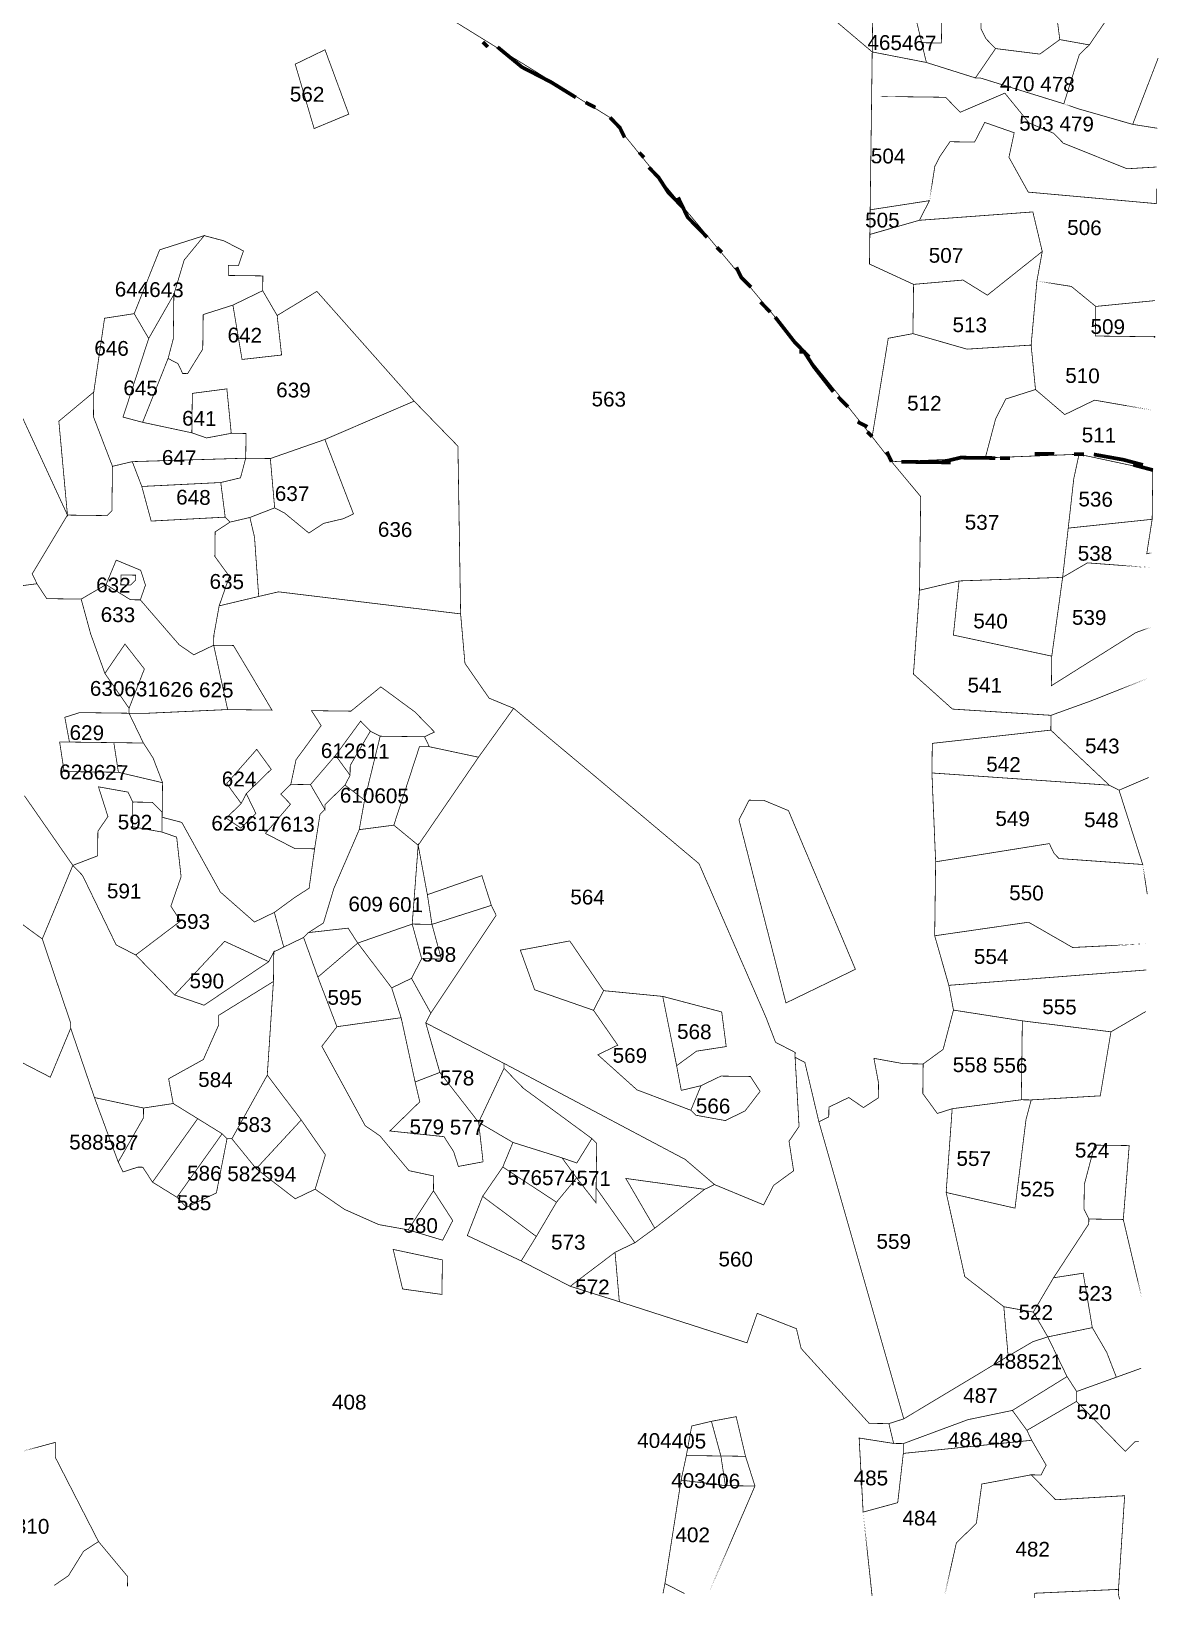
# Model space of a CAD drawing. Header units: metres. Extents: x 259177 to 277314, y 2171367 to 2185445.
# Drawn here: x 276242 to 277150, y 2171369 to 2172629 of the extents above; entities that cross this region are included whole.
import ezdxf

# ---------------------------------------------------------------- set-up
doc = ezdxf.new("R2010")
doc.units = ezdxf.units.M
doc.header["$MEASUREMENT"] = 0
for name, color, linetype in [('SURVEY NO.', 7, 'Continuous'), ('SURVEY PLOT BOUNDARY', 35, 'Continuous'), ('VILLAGE BOUNDARY', 212, 'Continuous')]:
    doc.layers.add(name, color=color, linetype=linetype)
doc.styles.add('PDF Arial', font='arial.ttf')

# ---------------------------------------------------------------- blocks, each defined once
blk = doc.blocks.new('FEWEWFEWQT')
at = {"layer": 'SURVEY PLOT BOUNDARY', "lineweight": 18, "const_width": 0.001}
for points in [[(282152.6559, 2174201.8558), (282152.7025, 2174201.8691), (282152.7025, 2174201.8491), (282152.7625, 2174201.7358), (282152.7425, 2174201.7224), (282152.7225, 2174201.6891), (282152.7035, 2174201.6758), (282152.7225, 2174201.6891), (282152.7425, 2174201.7224), (282152.7625, 2174201.7358), (282152.8025, 2174201.6891), (282152.8025, 2174201.6758), (282152.8025, 2174201.6891), (282152.7625, 2174201.7358), (282152.7025, 2174201.8491), (282152.7025, 2174201.8691), (282152.6559, 2174201.8558)], [(282152.6225, 2174202.3958), (282152.6892, 2174202.3625), (282152.7159, 2174202.4291), (282152.7492, 2174202.3358), (282152.7825, 2174202.2491), (282152.7892, 2174202.2358), (282152.8092, 2174202.2425), (282152.8158, 2174202.2425), (282152.8292, 2174202.2225), (282152.8625, 2174202.2025), (282152.8758, 2174202.1891), (282152.9158, 2174202.2091), (282152.9292, 2174202.2825), (282152.9358, 2174202.2825), (282152.9692, 2174202.2425), (282153.0225, 2174202.2025), (282153.0492, 2174202.2158), (282153.0692, 2174202.2025), (282153.0892, 2174202.1891), (282153.1358, 2174202.1691), (282153.1758, 2174202.1625), (282153.2225, 2174202.1491), (282153.2358, 2174202.1758), (282153.2092, 2174202.2158), (282153.2092, 2174202.2358), (282153.1758, 2174202.2425), (282153.1358, 2174202.2891), (282153.1158, 2174202.3025), (282153.0558, 2174202.4091), (282153.0758, 2174202.4358), (282153.1625, 2174202.4491), (282153.1825, 2174202.3625), (282153.1892, 2174202.3358), (282153.1492, 2174202.2958), (282153.2225, 2174202.2891), (282153.2358, 2174202.2691), (282153.2425, 2174202.2491), (282153.2758, 2174202.2558), (282153.2691, 2174202.3091), (282153.3158, 2174202.2825), (282153.3025, 2174202.2491), (282153.2758, 2174202.2091), (282153.2558, 2174202.1558), (282153.3291, 2174202.1225), (282153.3958, 2174202.0891), (282153.4625, 2174202.0691), (282153.6358, 2174202.0158), (282153.6491, 2174202.0558), (282153.7024, 2174202.0358), (282153.7091, 2174202.0091), (282153.8024, 2174201.9091), (282153.8291, 2174201.9091), (282153.8358, 2174201.8824), (282153.7891, 2174201.8891), (282153.7958, 2174201.7891), (282153.8424, 2174201.8024), (282153.8491, 2174201.8691), (282154.0224, 2174201.8891), (282154.0424, 2174201.8558), (282154.0358, 2174201.8424), (282154.0224, 2174201.8424), (282154.0558, 2174201.8091), (282154.1491, 2174201.8158), (282154.1424, 2174201.6891), (282154.0291, 2174201.6824), (282154.0294, 2174201.6758), (282154.0291, 2174201.6824), (282154.1424, 2174201.6891), (282154.1424, 2174201.6824), (282154.1441, 2174201.6758), (282154.1424, 2174201.6824), (282154.1424, 2174201.6891), (282154.1491, 2174201.8158), (282154.0558, 2174201.8091), (282154.0224, 2174201.8424), (282154.0358, 2174201.8424), (282154.0424, 2174201.8558), (282154.0224, 2174201.8891), (282154.0158, 2174201.9024), (282154.0824, 2174201.9424), (282154.0824, 2174201.9558), (282154.1691, 2174201.9883), (282154.1358, 2174201.9758), (282154.1224, 2174202.0091), (282154.1024, 2174202.0424), (282154.0891, 2174202.1158), (282154.0491, 2174202.1091), (282154.0224, 2174202.0624), (282153.9824, 2174202.0691), (282153.9291, 2174202.1091), (282153.9024, 2174202.2225), (282153.9958, 2174202.2025), (282154.0091, 2174202.3225), (282154.0158, 2174202.3491), (282154.1091, 2174202.3558), (282154.1224, 2174202.4425), (282154.1691, 2174202.4705), (282154.1224, 2174202.4425), (282154.0024, 2174202.4558), (282153.9091, 2174202.4691), (282153.9024, 2174202.5025), (282154.1691, 2174202.5267), (282153.9024, 2174202.5025), (282153.8824, 2174202.5692), (282153.8824, 2174202.6692), (282154.0358, 2174202.6958), (282154.0424, 2174202.6825), (282154.0491, 2174202.6758), (282154.1624, 2174202.6692), (282154.1291, 2174202.7692), (282154.1691, 2174202.787), (282154.1291, 2174202.7692), (282154.1158, 2174202.7758), (282154.0358, 2174202.8492), (282154.0358, 2174202.8692), (282153.9024, 2174202.8759), (282153.8491, 2174202.9225), (282153.8558, 2174203.0359), (282153.9091, 2174203.0492), (282153.9024, 2174202.9759), (282154.0358, 2174202.9492), (282154.0491, 2174203.0559), (282154.0558, 2174203.1225), (282154.1691, 2174203.1359), (282154.1691, 2174203.2025), (282154.0691, 2174203.2225), (282153.9424, 2174203.2159), (282153.9558, 2174203.2692), (282153.9691, 2174203.2959), (282154.0091, 2174203.3092), (282154.0024, 2174203.3692), (282154.0091, 2174203.4559), (282154.0158, 2174203.4959), (282154.0024, 2174203.5492), (282153.8491, 2174203.5359), (282153.8624, 2174203.5626), (282153.7824, 2174203.5492), (282153.7824, 2174203.7026), (282153.7824, 2174203.7626), (282153.8558, 2174203.7493), (282153.9224, 2174203.7293), (282153.9291, 2174203.7293), (282154.0424, 2174203.6959), (282154.0624, 2174203.7626), (282154.0758, 2174203.7759), (282154.1024, 2174203.8159)], [(282153.6691, 2174203.8559), (282153.7824, 2174203.7626), (282153.7824, 2174203.7493), (282153.7824, 2174203.7026), (282153.7824, 2174203.5826), (282153.7824, 2174203.5492), (282153.7824, 2174203.5159), (282153.7824, 2174203.4759), (282153.8424, 2174203.4492), (282153.8424, 2174203.3826), (282153.8091, 2174203.3759), (282153.7891, 2174203.2425), (282153.6958, 2174203.3559), (282153.4958, 2174203.5892), (282153.4291, 2174203.6693), (282153.1292, 2174203.8493)], [(282153.1292, 2174203.8493), (282153.4291, 2174203.6693), (282153.4958, 2174203.5892), (282153.6958, 2174203.3559), (282153.7891, 2174203.2425), (282153.8158, 2174203.2092), (282153.8558, 2174203.1625), (282153.8558, 2174203.0359), (282153.8491, 2174202.9225), (282153.9024, 2174202.8759), (282154.0358, 2174202.8692), (282154.0358, 2174202.8492), (282153.8758, 2174202.8292), (282153.8758, 2174202.7892), (282153.8824, 2174202.6692), (282153.8824, 2174202.5692), (282153.9024, 2174202.5025), (282153.9091, 2174202.4691), (282153.8958, 2174202.4158), (282153.8691, 2174202.3958), (282153.8424, 2174202.3958), (282153.8024, 2174202.4025), (282153.8091, 2174202.3691), (282153.8091, 2174202.3491), (282153.7891, 2174202.3358), (282153.7691, 2174202.3491), (282153.7424, 2174202.3358), (282153.7424, 2174202.3225), (282153.7291, 2174202.3158), (282153.7091, 2174202.3958), (282153.6958, 2174202.4025), (282153.6958, 2174202.4091), (282153.6691, 2174202.4225), (282153.6558, 2174202.4558), (282153.5625, 2174202.6625), (282153.4158, 2174202.7825), (282153.3091, 2174202.8692), (282153.2758, 2174202.8825), (282153.2425, 2174202.9292), (282153.2358, 2174202.9959), (282153.2292, 2174203.2225), (282153.1692, 2174203.2826), (282153.0358, 2174203.4292), (282152.9825, 2174203.3959), (282152.9625, 2174203.4292), (282152.9625, 2174203.4492), (282152.9158, 2174203.4492), (282152.9158, 2174203.4626), (282152.9292, 2174203.4626), (282152.9358, 2174203.4826), (282152.9092, 2174203.4959), (282152.8825, 2174203.5026), (282152.8225, 2174203.4826), (282152.7892, 2174203.3959), (282152.7492, 2174203.3892), (282152.7359, 2174203.2892), (282152.6892, 2174203.2492), (282152.7025, 2174203.1225), (282152.6292, 2174203.2759)], [(282152.6292, 2174203.2759), (282152.7025, 2174203.1225), (282152.6559, 2174203.0425), (282152.6625, 2174203.0292), (282152.6159, 2174203.0225)], [(282152.6492, 2174202.7425), (282152.7159, 2174202.6492), (282152.6759, 2174202.5492), (282152.5825, 2174202.6158)], [(282152.6159, 2174203.0225), (282152.6625, 2174203.0292), (282152.6759, 2174203.0092), (282152.7225, 2174203.0092), (282152.7359, 2174202.9625), (282152.7559, 2174202.9092), (282152.7892, 2174202.8625), (282152.7892, 2174202.8558), (282152.7225, 2174202.8558), (282152.7025, 2174202.8492), (282152.7092, 2174202.8158), (282152.6959, 2174202.8158), (282152.7025, 2174202.7758), (282152.7759, 2174202.7758), (282152.8358, 2174202.7625), (282152.8358, 2174202.7225), (282152.8225, 2174202.7358), (282152.7959, 2174202.7358), (282152.7892, 2174202.7492), (282152.7492, 2174202.7558), (282152.7625, 2174202.7158), (282152.7492, 2174202.6958), (282152.7492, 2174202.6625), (282152.7159, 2174202.6492), (282152.6492, 2174202.7425)]]:
    blk.add_lwpolyline(points, dxfattribs=at)
for points in [[(282153.8691, 2174203.8959), (282153.8291, 2174203.8893), (282153.8291, 2174203.8693), (282153.8358, 2174203.8426), (282153.8358, 2174203.8226), (282153.8158, 2174203.8159), (282153.7824, 2174203.8093), (282153.7824, 2174203.7759), (282153.7824, 2174203.7626), (282153.6691, 2174203.8559), (282153.7091, 2174203.9026), (282153.7491, 2174203.9293), (282153.7824, 2174203.9493), (282153.8091, 2174203.9693), (282153.8424, 2174203.9693)], [(282153.8491, 2174203.7759), (282153.8424, 2174203.8026), (282153.8358, 2174203.8226), (282153.8358, 2174203.8426), (282153.8291, 2174203.8693), (282153.8291, 2174203.8893), (282153.8691, 2174203.8959), (282153.8691, 2174203.8893), (282153.9024, 2174203.9093), (282153.9091, 2174203.9159), (282153.9091, 2174203.8893), (282153.8958, 2174203.8559), (282153.9024, 2174203.8426), (282153.9024, 2174203.8226), (282153.8758, 2174203.8159), (282153.8758, 2174203.7759)], [(282153.9224, 2174203.9159), (282153.9224, 2174203.9093), (282153.9291, 2174203.8693), (282153.9291, 2174203.8359), (282153.9291, 2174203.8093), (282153.9291, 2174203.8026), (282153.9291, 2174203.7959), (282153.9358, 2174203.7826), (282153.9491, 2174203.7693), (282153.9224, 2174203.7293), (282153.8558, 2174203.7493), (282153.8491, 2174203.7759), (282153.8758, 2174203.7759), (282153.8758, 2174203.8159), (282153.9024, 2174203.8226), (282153.9024, 2174203.8426), (282153.8958, 2174203.8559), (282153.9091, 2174203.8893), (282153.9091, 2174203.9159), (282153.9224, 2174203.9226)], [(282154.1624, 2174203.8426), (282154.1024, 2174203.8159), (282154.0758, 2174203.7759), (282154.0358, 2174203.7826), (282154.0291, 2174203.8293), (282154.0024, 2174203.8293), (282153.9891, 2174203.8559), (282153.9624, 2174203.8559), (282153.9558, 2174203.8693), (282153.9758, 2174203.8826), (282154.0091, 2174203.8826), (282154.1691, 2174203.8626)], [(282154.0024, 2174203.8293), (282154.0291, 2174203.8293), (282154.0358, 2174203.7826), (282154.0091, 2174203.7626), (282153.9491, 2174203.7693), (282153.9358, 2174203.7826), (282153.9291, 2174203.7959), (282153.9291, 2174203.8026), (282153.9291, 2174203.8093), (282153.9624, 2174203.8426), (282153.9758, 2174203.8226)], [(282153.7824, 2174203.7626), (282153.7824, 2174203.7759), (282153.7824, 2174203.8093), (282153.8158, 2174203.8159), (282153.8358, 2174203.8226), (282153.8424, 2174203.8026), (282153.8491, 2174203.7759), (282153.8558, 2174203.7493)], [(282154.0758, 2174203.7759), (282154.0624, 2174203.7626), (282154.0424, 2174203.6959), (282153.9291, 2174203.7293), (282153.9224, 2174203.7293), (282153.9491, 2174203.7693), (282154.0091, 2174203.7626), (282154.0358, 2174203.7826)], [(282153.0758, 2174203.6693), (282153.0425, 2174203.7559), (282153.0025, 2174203.7359), (282153.0292, 2174203.6492)], [(282153.0758, 2174203.6693), (282153.0292, 2174203.6492), (282153.0025, 2174203.7359), (282153.0425, 2174203.7559)], [(282154.0424, 2174203.6959), (282154.0624, 2174203.6893), (282154.1358, 2174203.6693), (282154.1691, 2174203.6645), (282154.1358, 2174203.6693), (282154.1691, 2174203.7593), (282154.1358, 2174203.6693), (282154.0624, 2174203.6893)], [(282153.7824, 2174203.7026), (282153.8824, 2174203.7026), (282153.9024, 2174203.6826), (282153.9624, 2174203.7093), (282153.9958, 2174203.6693), (282154.0291, 2174203.6559), (282154.0424, 2174203.6426), (282154.1291, 2174203.6092), (282154.1691, 2174203.6121), (282154.1291, 2174203.6092), (282154.0424, 2174203.6426), (282154.0291, 2174203.6559), (282153.9958, 2174203.6693), (282153.9624, 2174203.7093), (282153.9024, 2174203.6826), (282153.8824, 2174203.7026)], [(282153.8624, 2174203.5626), (282153.8691, 2174203.6092), (282153.8758, 2174203.6226), (282153.8891, 2174203.6426), (282153.9224, 2174203.6426), (282153.9358, 2174203.6693), (282153.9758, 2174203.6559), (282153.9691, 2174203.6226), (282153.9958, 2174203.5759), (282154.1691, 2174203.5626), (282154.1691, 2174203.5826), (282154.1691, 2174203.5626), (282153.9958, 2174203.5759), (282153.9691, 2174203.6226), (282153.9758, 2174203.6559), (282153.9358, 2174203.6693), (282153.9224, 2174203.6426), (282153.8891, 2174203.6426), (282153.8758, 2174203.6226), (282153.8691, 2174203.6092)], [(282153.8491, 2174203.5359), (282153.7824, 2174203.5159), (282153.7824, 2174203.5492), (282153.8624, 2174203.5626)], [(282154.0158, 2174203.4959), (282153.9424, 2174203.4359), (282153.9091, 2174203.4559), (282153.8424, 2174203.4492), (282153.7824, 2174203.4759), (282153.7824, 2174203.5159), (282153.8491, 2174203.5359), (282154.0024, 2174203.5492)], [(282152.7892, 2174203.3959), (282152.8225, 2174203.4826), (282152.8825, 2174203.5026), (282152.8558, 2174203.4692), (282152.8425, 2174203.4226), (282152.8092, 2174203.3626)], [(282152.9625, 2174203.4292), (282152.9225, 2174203.4092), (282152.8825, 2174203.3959), (282152.8825, 2174203.3492), (282152.8625, 2174203.3159), (282152.8558, 2174203.3159), (282152.8492, 2174203.3292), (282152.8358, 2174203.3359), (282152.8425, 2174203.3626), (282152.8425, 2174203.4226), (282152.8558, 2174203.4692), (282152.8825, 2174203.5026), (282152.9092, 2174203.4959), (282152.9358, 2174203.4826), (282152.9292, 2174203.4626), (282152.9158, 2174203.4626), (282152.9158, 2174203.4492), (282152.9625, 2174203.4492)], [(282154.0091, 2174203.4559), (282154.0024, 2174203.3692), (282153.9158, 2174203.3626), (282153.8424, 2174203.3826), (282153.8424, 2174203.4492), (282153.9091, 2174203.4559), (282153.9424, 2174203.4359), (282154.0158, 2174203.4959)], [(282154.0091, 2174203.4559), (282154.0558, 2174203.4492), (282154.0891, 2174203.4226), (282154.0891, 2174203.3826), (282154.1691, 2174203.3826), (282154.0891, 2174203.3826), (282154.0891, 2174203.4226), (282154.1691, 2174203.4315), (282154.0891, 2174203.4226), (282154.0558, 2174203.4492)], [(282153.1692, 2174203.2826), (282153.0492, 2174203.2292), (282152.9758, 2174203.2025), (282152.9425, 2174203.2025), (282152.9425, 2174203.2359), (282152.9225, 2174203.2359), (282152.9158, 2174203.2959), (282152.8692, 2174203.2892), (282152.8692, 2174203.2359), (282152.8025, 2174203.2492), (282152.8358, 2174203.3359), (282152.8492, 2174203.3292), (282152.8558, 2174203.3159), (282152.8625, 2174203.3159), (282152.8825, 2174203.3492), (282152.8825, 2174203.3959), (282152.9225, 2174203.4092), (282152.9358, 2174203.3359), (282152.9892, 2174203.3426), (282152.9825, 2174203.3959), (282153.0358, 2174203.4292)], [(282152.9825, 2174203.3959), (282152.9892, 2174203.3426), (282152.9358, 2174203.3359), (282152.9225, 2174203.4092), (282152.9625, 2174203.4292)], [(282152.8358, 2174203.3359), (282152.8025, 2174203.2492), (282152.7759, 2174203.2559), (282152.8092, 2174203.3626), (282152.8425, 2174203.4226), (282152.8425, 2174203.3626)], [(282152.7892, 2174203.1959), (282152.7625, 2174203.1892), (282152.7359, 2174203.2559), (282152.7359, 2174203.2892), (282152.7492, 2174203.3892), (282152.7892, 2174203.3959), (282152.8092, 2174203.3626), (282152.7759, 2174203.2559), (282152.8025, 2174203.2492), (282152.8692, 2174203.2359), (282152.8892, 2174203.2292), (282152.9225, 2174203.2359), (282152.9425, 2174203.2359), (282152.9425, 2174203.2025)], [(282153.9424, 2174203.2159), (282153.8158, 2174203.2092), (282153.7891, 2174203.2425), (282153.8091, 2174203.3759), (282153.8424, 2174203.3826), (282153.9158, 2174203.3626), (282154.0024, 2174203.3692), (282154.0091, 2174203.3092), (282153.9691, 2174203.2959), (282153.9558, 2174203.2692)], [(282154.1691, 2174203.2831), (282154.0891, 2174203.2959), (282154.0491, 2174203.2759), (282154.0091, 2174203.3092), (282154.0491, 2174203.2759), (282154.0891, 2174203.2959)], [(282152.7625, 2174203.1892), (282152.7625, 2174203.1292), (282152.7559, 2174203.1225), (282152.7159, 2174203.1225), (282152.7025, 2174203.1225), (282152.6892, 2174203.2492), (282152.7359, 2174203.2892), (282152.7359, 2174203.2559)], [(282152.9225, 2174203.2359), (282152.8892, 2174203.2292), (282152.8692, 2174203.2359), (282152.8692, 2174203.2892), (282152.9158, 2174203.2959)], [(282153.2358, 2174202.9959), (282152.9892, 2174203.0225), (282152.9625, 2174203.0159), (282152.9558, 2174203.0959), (282152.9492, 2174203.1225), (282152.9825, 2174203.1359), (282152.9958, 2174203.1292), (282153.0292, 2174203.1025), (282153.0492, 2174203.1159), (282153.0758, 2174203.1225), (282153.0892, 2174203.1292), (282153.0492, 2174203.2292), (282153.1692, 2174203.2826), (282153.2292, 2174203.2225)], [(282152.9758, 2174203.2025), (282153.0492, 2174203.2292), (282153.0892, 2174203.1292), (282153.0758, 2174203.1225), (282153.0492, 2174203.1159), (282153.0292, 2174203.1025), (282152.9958, 2174203.1292), (282152.9825, 2174203.1359)], [(282154.0558, 2174203.1225), (282154.0491, 2174203.0559), (282153.9091, 2174203.0492), (282153.8558, 2174203.0359), (282153.8558, 2174203.1625), (282153.8158, 2174203.2092), (282153.9424, 2174203.2159), (282154.0691, 2174203.2225), (282154.0624, 2174203.1892)], [(282154.1691, 2174203.1359), (282154.0558, 2174203.1225), (282154.0624, 2174203.1892), (282154.0691, 2174203.2225), (282154.1691, 2174203.2025), (282154.1691, 2174203.1892)], [(282152.9225, 2174203.1159), (282152.9025, 2174203.1025), (282152.9025, 2174203.0692), (282152.9225, 2174203.0425), (282152.9092, 2174203.0025), (282152.9025, 2174202.9625), (282152.9025, 2174202.9492), (282152.8758, 2174202.9359), (282152.8558, 2174202.9492), (282152.8025, 2174203.0092), (282152.8092, 2174203.0292), (282152.8025, 2174203.0492), (282152.7692, 2174203.0625), (282152.7559, 2174203.0292), (282152.7225, 2174203.0092), (282152.6759, 2174203.0092), (282152.6625, 2174203.0292), (282152.6559, 2174203.0425), (282152.7025, 2174203.1225), (282152.7159, 2174203.1225), (282152.7559, 2174203.1225), (282152.7625, 2174203.1292), (282152.7625, 2174203.1892), (282152.7892, 2174203.1959), (282152.8025, 2174203.1625), (282152.8158, 2174203.1159), (282152.9158, 2174203.1225)], [(282152.9092, 2174203.1692), (282152.8025, 2174203.1625), (282152.7892, 2174203.1959), (282152.9425, 2174203.2025), (282152.9358, 2174203.1759)], [(282152.9758, 2174203.2025), (282152.9825, 2174203.1359), (282152.9492, 2174203.1225), (282152.9225, 2174203.1159), (282152.9158, 2174203.1225), (282152.9092, 2174203.1692), (282152.9358, 2174203.1759), (282152.9425, 2174203.2025)], [(282152.9158, 2174203.1225), (282152.8158, 2174203.1159), (282152.8025, 2174203.1625), (282152.9092, 2174203.1692)], [(282154.1691, 2174203.0907), (282154.1624, 2174203.0892), (282154.1691, 2174203.1359), (282154.1624, 2174203.0892)], [(282152.9092, 2174203.0025), (282152.9225, 2174203.0425), (282152.9025, 2174203.0692), (282152.9025, 2174203.1025), (282152.9225, 2174203.1159), (282152.9492, 2174203.1225), (282152.9558, 2174203.0959), (282152.9625, 2174203.0159)], [(282154.1691, 2174203.0705), (282154.0824, 2174203.0759), (282154.0491, 2174203.0559), (282154.0824, 2174203.0759)], [(282152.8025, 2174203.0492), (282152.8092, 2174203.0292), (282152.8025, 2174203.0092), (282152.7892, 2174203.0092), (282152.7559, 2174203.0292), (282152.7692, 2174203.0625)], [(282154.0358, 2174202.9492), (282153.9024, 2174202.9759), (282153.9091, 2174203.0492), (282154.0491, 2174203.0559)], [(282152.9025, 2174202.9492), (282152.9225, 2174202.8625), (282152.8092, 2174202.8558), (282152.7892, 2174202.8558), (282152.7892, 2174202.8625), (282152.8092, 2174202.9159), (282152.7825, 2174202.9492), (282152.7559, 2174202.9092), (282152.7359, 2174202.9625), (282152.7225, 2174203.0092), (282152.7559, 2174203.0292), (282152.7892, 2174203.0092), (282152.8025, 2174203.0092), (282152.8558, 2174202.9492), (282152.8758, 2174202.9359)], [(282152.7959, 2174203.0359), (282152.7959, 2174203.0425), (282152.7759, 2174203.0425), (282152.7759, 2174203.0292), (282152.7892, 2174203.0292)], [(282152.7959, 2174203.0359), (282152.7892, 2174203.0292), (282152.7759, 2174203.0292), (282152.7759, 2174203.0425), (282152.7959, 2174203.0425)], [(282153.2358, 2174202.9959), (282153.2425, 2174202.9292), (282153.2758, 2174202.8825), (282153.3091, 2174202.8692), (282153.2625, 2174202.8025), (282153.1958, 2174202.8158), (282153.1892, 2174202.8292), (282153.2025, 2174202.8358), (282153.1758, 2174202.8625), (282153.1292, 2174202.8959), (282153.0892, 2174202.8625), (282153.0358, 2174202.8625), (282153.0492, 2174202.8425), (282153.0158, 2174202.7958), (282153.0092, 2174202.7625), (282152.9958, 2174202.7492), (282153.0092, 2174202.7358), (282152.9758, 2174202.6958), (282153.0158, 2174202.6758), (282153.0425, 2174202.6758), (282153.0358, 2174202.6225), (282153.0158, 2174202.6092), (282152.9892, 2174202.5892), (282152.9625, 2174202.5758), (282152.9158, 2174202.6158), (282152.8625, 2174202.7092), (282152.8358, 2174202.7158), (282152.8358, 2174202.7225), (282152.8358, 2174202.7625), (282152.8225, 2174202.7958), (282152.8092, 2174202.8158), (282152.7892, 2174202.8558), (282152.8092, 2174202.8558), (282152.9225, 2174202.8625), (282152.9825, 2174202.8625), (282152.9292, 2174202.9492), (282152.9025, 2174202.9492), (282152.9025, 2174202.9625), (282152.9092, 2174203.0025), (282152.9625, 2174203.0159), (282152.9892, 2174203.0225)], [(282154.1691, 2174202.99), (282154.1491, 2174202.9825), (282154.0358, 2174202.9092), (282154.0358, 2174202.9492), (282154.0358, 2174202.9092), (282154.1491, 2174202.9825)], [(282152.7892, 2174202.8625), (282152.7559, 2174202.9092), (282152.7825, 2174202.9492), (282152.8092, 2174202.9159)], [(282152.9225, 2174202.8625), (282152.9025, 2174202.9492), (282152.9292, 2174202.9492), (282152.9825, 2174202.8625)], [(282154.1691, 2174202.9221), (282154.0891, 2174202.8892), (282154.0358, 2174202.8692), (282154.0891, 2174202.8892)], [(282153.1892, 2174202.8292), (282153.1292, 2174202.8292), (282153.1158, 2174202.8358), (282153.1025, 2174202.8492), (282153.0692, 2174202.8025), (282153.0358, 2174202.7625), (282153.0092, 2174202.7625), (282153.0158, 2174202.7958), (282153.0492, 2174202.8425), (282153.0358, 2174202.8625), (282153.0892, 2174202.8625), (282153.1292, 2174202.8959), (282153.1758, 2174202.8625), (282153.2025, 2174202.8358)], [(282152.7892, 2174202.8558), (282152.8092, 2174202.8158), (282152.7692, 2174202.8158), (282152.7092, 2174202.8158), (282152.7025, 2174202.8492), (282152.7225, 2174202.8558)], [(282153.6958, 2174202.4025), (282153.7024, 2174202.3091), (282153.6891, 2174202.2891), (282153.6958, 2174202.2491), (282153.6691, 2174202.2291), (282153.6558, 2174202.2025), (282153.5891, 2174202.2291), (282153.5491, 2174202.2625), (282153.3025, 2174202.3891), (282153.1958, 2174202.4425), (282153.2025, 2174202.4558), (282153.2891, 2174202.5892), (282153.2825, 2174202.6025), (282153.2691, 2174202.6425), (282153.1958, 2174202.6158), (282153.1825, 2174202.6825), (282153.2625, 2174202.8025), (282153.3091, 2174202.8692), (282153.4158, 2174202.7825), (282153.5625, 2174202.6625), (282153.6558, 2174202.4558), (282153.6691, 2174202.4225), (282153.6958, 2174202.4091)], [(282153.1158, 2174202.8358), (282153.0892, 2174202.7892), (282153.0892, 2174202.7758), (282153.0692, 2174202.8025), (282153.1025, 2174202.8492)], [(282153.1292, 2174202.8292), (282153.1092, 2174202.7425), (282153.0825, 2174202.7625), (282153.0892, 2174202.7758), (282153.0892, 2174202.7892), (282153.1158, 2174202.8358)], [(282154.1158, 2174202.7758), (282153.8758, 2174202.7892), (282153.8758, 2174202.8292), (282154.0358, 2174202.8492)], [(282152.7692, 2174202.8158), (282152.7759, 2174202.7758), (282152.7025, 2174202.7758), (282152.6959, 2174202.8158), (282152.7092, 2174202.8158)], [(282152.8092, 2174202.8158), (282152.8225, 2174202.7958), (282152.8358, 2174202.7625), (282152.7759, 2174202.7758), (282152.7692, 2174202.8158)], [(282153.1958, 2174202.8158), (282153.1825, 2174202.8158), (282153.1492, 2174202.7092), (282153.1025, 2174202.7025), (282153.1092, 2174202.7425), (282153.1292, 2174202.8292), (282153.1892, 2174202.8292)], [(282153.2625, 2174202.8025), (282153.1825, 2174202.6825), (282153.1492, 2174202.7092), (282153.1825, 2174202.8158), (282153.1958, 2174202.8158)], [(282152.9425, 2174202.7358), (282152.9225, 2174202.7158), (282152.9425, 2174202.7025), (282152.9492, 2174202.7092), (282152.9625, 2174202.7225), (282152.9558, 2174202.7358), (282152.9492, 2174202.7492), (282152.9825, 2174202.7825), (282152.9625, 2174202.8092), (282152.9225, 2174202.7625)], [(282152.9492, 2174202.7492), (282152.9425, 2174202.7358), (282152.9225, 2174202.7625), (282152.9625, 2174202.8092), (282152.9825, 2174202.7825)], [(282153.0892, 2174202.7758), (282153.0825, 2174202.7625), (282153.0692, 2174202.7492), (282153.0558, 2174202.7358), (282153.0558, 2174202.7292), (282153.0358, 2174202.7625), (282153.0692, 2174202.8025)], [(282154.1291, 2174202.7692), (282154.1624, 2174202.6692), (282154.0491, 2174202.6758), (282154.0424, 2174202.6825), (282154.0358, 2174202.6958), (282153.8824, 2174202.6692), (282153.8758, 2174202.7892), (282154.1158, 2174202.7758)], [(282152.8358, 2174202.6958), (282152.8558, 2174202.6892), (282152.8625, 2174202.6358), (282152.8492, 2174202.5958), (282152.8625, 2174202.5758), (282152.8025, 2174202.5292), (282152.7759, 2174202.5425), (282152.7292, 2174202.6358), (282152.7159, 2174202.6492), (282152.7492, 2174202.6625), (282152.7492, 2174202.6958), (282152.7625, 2174202.7158), (282152.7492, 2174202.7558), (282152.7892, 2174202.7492), (282152.7959, 2174202.7358), (282152.7959, 2174202.7025)], [(282152.9425, 2174202.7358), (282152.9492, 2174202.7492), (282152.9558, 2174202.7358), (282152.9625, 2174202.7225), (282152.9492, 2174202.7092), (282152.9425, 2174202.7025), (282152.9225, 2174202.7158)], [(282153.0358, 2174202.7625), (282153.0558, 2174202.7292), (282153.0492, 2174202.7225), (282153.0425, 2174202.6758), (282153.0158, 2174202.6758), (282152.9758, 2174202.6958), (282153.0092, 2174202.7358), (282152.9958, 2174202.7492), (282153.0092, 2174202.7625)], [(282153.1092, 2174202.7425), (282153.1025, 2174202.7025), (282153.0692, 2174202.6225), (282153.0558, 2174202.5758), (282153.0358, 2174202.5625), (282153.0292, 2174202.5558), (282153.0025, 2174202.5425), (282152.9892, 2174202.5892), (282153.0158, 2174202.6092), (282153.0358, 2174202.6225), (282153.0425, 2174202.6758), (282153.0492, 2174202.7225), (282153.0558, 2174202.7292), (282153.0558, 2174202.7358), (282153.0692, 2174202.7492), (282153.0825, 2174202.7625)], [(282153.7758, 2174202.5225), (282153.6825, 2174202.7358), (282153.6491, 2174202.7492), (282153.6291, 2174202.7492), (282153.6158, 2174202.7225), (282153.6825, 2174202.4758)], [(282153.7758, 2174202.5225), (282153.6825, 2174202.4758), (282153.6158, 2174202.7225), (282153.6291, 2174202.7492), (282153.6491, 2174202.7492), (282153.6825, 2174202.7358)], [(282152.8358, 2174202.7158), (282152.8358, 2174202.6958), (282152.7959, 2174202.7025), (282152.7959, 2174202.7358), (282152.8225, 2174202.7358), (282152.8358, 2174202.7225)], [(282152.9892, 2174202.5892), (282153.0025, 2174202.5425), (282152.9892, 2174202.5358), (282152.9825, 2174202.5225), (282152.9225, 2174202.5492), (282152.8558, 2174202.4758), (282152.8025, 2174202.5292), (282152.8625, 2174202.5758), (282152.8492, 2174202.5958), (282152.8625, 2174202.6358), (282152.8558, 2174202.6892), (282152.8358, 2174202.6958), (282152.8358, 2174202.7158), (282152.8625, 2174202.7092), (282152.9158, 2174202.6158), (282152.9625, 2174202.5758)], [(282153.1825, 2174202.6825), (282153.1758, 2174202.5758), (282153.1025, 2174202.5492), (282153.0892, 2174202.5692), (282153.0358, 2174202.5625), (282153.0558, 2174202.5758), (282153.0692, 2174202.6225), (282153.1025, 2174202.7025), (282153.1492, 2174202.7092)], [(282153.1958, 2174202.6158), (282153.2025, 2174202.5758), (282153.1758, 2174202.5758), (282153.1825, 2174202.6825)], [(282154.1624, 2174202.6692), (282154.1691, 2174202.6292)], [(282152.8558, 2174202.4758), (282152.8958, 2174202.4625), (282152.9825, 2174202.5225), (282152.9892, 2174202.5358), (282152.9892, 2174202.4958), (282152.9158, 2174202.4491), (282152.9158, 2174202.4358), (282152.8958, 2174202.3891), (282152.8492, 2174202.3625), (282152.8558, 2174202.3291), (282152.8158, 2174202.3225), (282152.7492, 2174202.3358), (282152.7159, 2174202.4291), (282152.7159, 2174202.4358), (282152.6759, 2174202.5492), (282152.7159, 2174202.6492), (282152.7292, 2174202.6358), (282152.7759, 2174202.5425), (282152.8025, 2174202.5292)], [(282153.2825, 2174202.6025), (282153.2025, 2174202.5758), (282153.1958, 2174202.6158), (282153.2691, 2174202.6425)], [(282152.5825, 2174202.6158), (282152.6759, 2174202.5492), (282152.7159, 2174202.4358), (282152.7159, 2174202.4291), (282152.6892, 2174202.3625), (282152.6225, 2174202.3958), (282152.6025, 2174202.3758), (282152.5692, 2174202.4958), (282152.5425, 2174202.6092), (282152.5692, 2174202.5958)], [(282153.1758, 2174202.5025), (282153.1892, 2174202.5292), (282153.2158, 2174202.5292), (282153.2025, 2174202.5758), (282153.2825, 2174202.6025), (282153.2891, 2174202.5892), (282153.2025, 2174202.4558)], [(282154.1691, 2174202.5621), (282154.0691, 2174202.5558), (282154.0091, 2174202.5892), (282153.8824, 2174202.5692), (282154.0091, 2174202.5892), (282154.0691, 2174202.5558)], [(282153.1025, 2174202.5492), (282153.0492, 2174202.5025), (282153.0292, 2174202.5558), (282153.0358, 2174202.5625), (282153.0892, 2174202.5692)], [(282153.1492, 2174202.4892), (282153.1025, 2174202.5492), (282153.1758, 2174202.5758), (282153.1892, 2174202.5292), (282153.1758, 2174202.5025)], [(282153.1892, 2174202.5292), (282153.1758, 2174202.5758), (282153.2025, 2174202.5758), (282153.2158, 2174202.5292)], [(282152.9825, 2174202.5225), (282152.8958, 2174202.4625), (282152.8558, 2174202.4758), (282152.9225, 2174202.5492)], [(282153.2092, 2174202.2158), (282153.1758, 2174202.1625), (282153.1358, 2174202.1691), (282153.0892, 2174202.1891), (282153.0692, 2174202.2025), (282153.0492, 2174202.2158), (282153.0625, 2174202.2625), (282153.0292, 2174202.3091), (282152.9825, 2174202.3691), (282152.9892, 2174202.4958), (282152.9892, 2174202.5358), (282153.0025, 2174202.5425), (282153.0292, 2174202.5558), (282153.0492, 2174202.5025), (282153.0758, 2174202.4358), (282153.0558, 2174202.4091), (282153.1158, 2174202.3025), (282153.1358, 2174202.2891), (282153.1758, 2174202.2425), (282153.2092, 2174202.2358)], [(282153.1625, 2174202.4491), (282153.0758, 2174202.4358), (282153.0492, 2174202.5025), (282153.1025, 2174202.5492), (282153.1492, 2174202.4892)], [(282153.4358, 2174202.4892), (282153.4225, 2174202.4625), (282153.3425, 2174202.4892), (282153.3225, 2174202.5425), (282153.3891, 2174202.5558)], [(282153.4225, 2174202.4625), (282153.4558, 2174202.4158), (282153.4291, 2174202.4025), (282153.4825, 2174202.3558), (282153.5558, 2174202.3291), (282153.5625, 2174202.3225), (282153.6025, 2174202.3158), (282153.6291, 2174202.3291), (282153.6491, 2174202.3558), (282153.6358, 2174202.3758), (282153.5958, 2174202.3758), (282153.5691, 2174202.3625), (282153.5425, 2174202.3558), (282153.5358, 2174202.3891), (282153.5625, 2174202.4091), (282153.6025, 2174202.4158), (282153.5958, 2174202.4625), (282153.5158, 2174202.4825), (282153.4358, 2174202.4892), (282153.3891, 2174202.5558), (282153.3225, 2174202.5425), (282153.3425, 2174202.4892)], [(282152.9825, 2174202.3691), (282152.9358, 2174202.2825), (282152.9292, 2174202.2825), (282152.9225, 2174202.2891), (282152.8892, 2174202.3091), (282152.8558, 2174202.3291), (282152.8492, 2174202.3625), (282152.8958, 2174202.3891), (282152.9158, 2174202.4358), (282152.9158, 2174202.4491), (282152.9892, 2174202.4958)], [(282153.2158, 2174202.3758), (282153.1825, 2174202.3625), (282153.1625, 2174202.4491), (282153.1492, 2174202.4892), (282153.1758, 2174202.5025), (282153.2025, 2174202.4558), (282153.1958, 2174202.4425)], [(282153.5158, 2174202.4825), (282153.5358, 2174202.3891), (282153.5425, 2174202.3558), (282153.5691, 2174202.3625), (282153.5558, 2174202.3291), (282153.4825, 2174202.3558), (282153.4291, 2174202.4025), (282153.4558, 2174202.4158), (282153.4225, 2174202.4625), (282153.4358, 2174202.4892)], [(282153.5358, 2174202.3891), (282153.5158, 2174202.4825), (282153.5958, 2174202.4625), (282153.6025, 2174202.4158), (282153.5625, 2174202.4091)], [(282154.0024, 2174202.3491), (282153.9091, 2174202.3358), (282153.8891, 2174202.3291), (282153.8691, 2174202.3558), (282153.8691, 2174202.3958), (282153.8958, 2174202.4158), (282153.9091, 2174202.4691), (282154.0024, 2174202.4558)], [(282154.1224, 2174202.4425), (282154.1091, 2174202.3558), (282154.0158, 2174202.3491), (282154.0024, 2174202.3491), (282154.0024, 2174202.4558)], [(282153.3025, 2174202.3825), (282153.2691, 2174202.3091), (282153.2158, 2174202.3758), (282153.1958, 2174202.4425), (282153.3025, 2174202.3891)], [(282153.5891, 2174202.2291), (282153.5758, 2174202.2225), (282153.4691, 2174202.2358), (282153.5091, 2174202.1691), (282153.4825, 2174202.1491), (282153.4291, 2174202.2225), (282153.4291, 2174202.2825), (282153.4225, 2174202.2891), (282153.3758, 2174202.3225), (282153.3291, 2174202.3558), (282153.3025, 2174202.3825), (282153.3025, 2174202.3891), (282153.5491, 2174202.2625)], [(282153.7291, 2174202.3158), (282153.8491, 2174201.9158), (282153.8291, 2174201.9091), (282153.8024, 2174201.9091), (282153.7091, 2174202.0091), (282153.7024, 2174202.0358), (282153.6491, 2174202.0558), (282153.6358, 2174202.0158), (282153.4625, 2174202.0691), (282153.4558, 2174202.1358), (282153.4825, 2174202.1491), (282153.5091, 2174202.1691), (282153.5758, 2174202.2225), (282153.5891, 2174202.2291), (282153.6558, 2174202.2025), (282153.6691, 2174202.2291), (282153.6958, 2174202.2491), (282153.6891, 2174202.2891), (282153.7024, 2174202.3091), (282153.6958, 2174202.4025), (282153.7091, 2174202.3958)], [(282153.9891, 2174202.0024), (282153.8491, 2174201.9158), (282153.7291, 2174202.3158), (282153.7424, 2174202.3225), (282153.7424, 2174202.3358), (282153.7691, 2174202.3491), (282153.7891, 2174202.3358), (282153.8091, 2174202.3491), (282153.8091, 2174202.3691), (282153.8024, 2174202.4025), (282153.8424, 2174202.3958), (282153.8691, 2174202.3958), (282153.8691, 2174202.3558), (282153.8891, 2174202.3291), (282153.9091, 2174202.3358), (282153.9024, 2174202.2225), (282153.9291, 2174202.1091), (282153.9824, 2174202.0691)], [(282153.0292, 2174202.3091), (282152.9692, 2174202.2425), (282152.9358, 2174202.2825), (282152.9825, 2174202.3691)], [(282153.2758, 2174202.2558), (282153.2425, 2174202.2491), (282153.2358, 2174202.2691), (282153.2225, 2174202.2891), (282153.1492, 2174202.2958), (282153.1892, 2174202.3358), (282153.1825, 2174202.3625), (282153.2158, 2174202.3758), (282153.2691, 2174202.3091)], [(282153.4225, 2174202.2891), (282153.4025, 2174202.2558), (282153.3825, 2174202.2625), (282153.3158, 2174202.2825), (282153.2691, 2174202.3091), (282153.3025, 2174202.3825), (282153.3291, 2174202.3558), (282153.3758, 2174202.3225)], [(282153.5558, 2174202.3291), (282153.5691, 2174202.3625), (282153.5958, 2174202.3758), (282153.6358, 2174202.3758), (282153.6491, 2174202.3558), (282153.6291, 2174202.3291), (282153.6025, 2174202.3158), (282153.5625, 2174202.3225)], [(282153.9024, 2174202.2225), (282153.9091, 2174202.3358), (282154.0024, 2174202.3491), (282154.0158, 2174202.3491), (282154.0091, 2174202.3225), (282153.9958, 2174202.2025)], [(282152.8158, 2174202.3091), (282152.7825, 2174202.2491), (282152.7492, 2174202.3358), (282152.8158, 2174202.3225)], [(282152.8892, 2174202.3091), (282152.8292, 2174202.2225), (282152.8158, 2174202.2425), (282152.8092, 2174202.2425), (282152.7892, 2174202.2358), (282152.7825, 2174202.2491), (282152.8158, 2174202.3091), (282152.8158, 2174202.3225), (282152.8558, 2174202.3291)], [(282152.9225, 2174202.2891), (282152.8625, 2174202.2025), (282152.8292, 2174202.2225), (282152.8892, 2174202.3091)], [(282153.0492, 2174202.2158), (282153.0225, 2174202.2025), (282152.9692, 2174202.2425), (282153.0292, 2174202.3091), (282153.0625, 2174202.2625)], [(282152.9158, 2174202.2091), (282152.8758, 2174202.1891), (282152.8625, 2174202.2025), (282152.9225, 2174202.2891), (282152.9292, 2174202.2825)], [(282153.4291, 2174202.2225), (282153.4291, 2174202.2025), (282153.4025, 2174202.2358), (282153.3825, 2174202.2625), (282153.4025, 2174202.2558), (282153.4225, 2174202.2891), (282153.4291, 2174202.2825)], [(282154.1691, 2174202.0825), (282154.1557, 2174202.1358), (282154.1424, 2174202.1891), (282154.1491, 2174202.2891), (282154.1024, 2174202.2891), (282154.0891, 2174202.2358), (282154.0891, 2174202.2025), (282154.0958, 2174202.1891), (282154.0958, 2174202.1825), (282154.0491, 2174202.1091), (282154.0958, 2174202.1825), (282154.0958, 2174202.1891), (282154.1424, 2174202.1891), (282154.1557, 2174202.1358)], [(282154.1424, 2174202.1891), (282154.0958, 2174202.1891), (282154.0891, 2174202.2025), (282154.0891, 2174202.2358), (282154.1024, 2174202.2891), (282154.1491, 2174202.2891)], [(282153.4025, 2174202.2358), (282153.3758, 2174202.2025), (282153.3025, 2174202.2491), (282153.3158, 2174202.2825), (282153.3825, 2174202.2625)], [(282153.3758, 2174202.2025), (282153.3491, 2174202.1558), (282153.2758, 2174202.2091), (282153.3025, 2174202.2491)], [(282153.4025, 2174202.2358), (282153.4291, 2174202.2025), (282153.4291, 2174202.2225), (282153.4825, 2174202.1491), (282153.4558, 2174202.1358), (282153.3958, 2174202.0891), (282153.3291, 2174202.1225), (282153.3491, 2174202.1558), (282153.3758, 2174202.2025)], [(282153.5758, 2174202.2225), (282153.5091, 2174202.1691), (282153.4691, 2174202.2358)], [(282153.2358, 2174202.1758), (282153.2225, 2174202.1491), (282153.1758, 2174202.1625), (282153.2092, 2174202.2158)], [(282153.3491, 2174202.1558), (282153.3291, 2174202.1225), (282153.2558, 2174202.1558), (282153.2758, 2174202.2091)], [(282153.1558, 2174202.1358), (282153.1692, 2174202.0825), (282153.2225, 2174202.0758), (282153.2225, 2174202.1225)], [(282153.2225, 2174202.1225), (282153.2225, 2174202.0758), (282153.1692, 2174202.0825), (282153.1558, 2174202.1358)], [(282153.4558, 2174202.1358), (282153.4625, 2174202.0691), (282153.3958, 2174202.0891)], [(282154.1024, 2174202.0424), (282154.0424, 2174202.0291), (282154.0224, 2174202.0624), (282154.0491, 2174202.1091), (282154.0891, 2174202.1158)], [(282154.0424, 2174202.0291), (282154.0224, 2174202.0224), (282153.9891, 2174202.0024), (282153.9824, 2174202.0691), (282154.0224, 2174202.0624)], [(282153.9358, 2174201.9158), (282153.8491, 2174201.8824), (282153.8358, 2174201.8824), (282153.8291, 2174201.9091), (282153.8491, 2174201.9158), (282153.9891, 2174202.0024), (282154.0224, 2174202.0224), (282154.0424, 2174202.0291), (282154.0691, 2174201.9758), (282153.9958, 2174201.9291)], [(282154.1358, 2174201.9758), (282154.0824, 2174201.9558), (282154.0691, 2174201.9758), (282154.0424, 2174202.0291), (282154.1024, 2174202.0424), (282154.1224, 2174202.0091)], [(282154.0158, 2174201.9024), (282153.9958, 2174201.9291), (282154.0691, 2174201.9758), (282154.0824, 2174201.9558), (282154.0824, 2174201.9424)], [(282154.0224, 2174201.8891), (282153.8491, 2174201.8691), (282153.8491, 2174201.8824), (282153.9358, 2174201.9158), (282153.9958, 2174201.9291), (282154.0158, 2174201.9024)], [(282154.1691, 2174201.8891), (282154.1624, 2174201.8891), (282154.1491, 2174201.8758), (282154.0824, 2174201.9424), (282154.1491, 2174201.8758), (282154.1624, 2174201.8891)], [(282153.588, 2174201.6758), (282153.6491, 2174201.8224), (282153.6091, 2174201.8224), (282153.5491, 2174201.8291), (282153.5291, 2174201.6891), (282153.5558, 2174201.6758), (282153.5291, 2174201.6891), (282153.5267, 2174201.6758), (282153.5291, 2174201.6891), (282153.5491, 2174201.8291), (282153.5558, 2174201.8624), (282153.5625, 2174201.9024), (282153.5891, 2174201.9091), (282153.6225, 2174201.9158), (282153.6358, 2174201.8624), (282153.6491, 2174201.8224)], [(282153.5891, 2174201.9091), (282153.6025, 2174201.8624), (282153.5558, 2174201.8624), (282153.5625, 2174201.9024)], [(282153.6225, 2174201.9158), (282153.6358, 2174201.8624), (282153.6025, 2174201.8624), (282153.5891, 2174201.9091)], [(282153.8424, 2174201.8024), (282153.7958, 2174201.7891), (282153.7891, 2174201.8891), (282153.8358, 2174201.8824), (282153.8491, 2174201.8824), (282153.8491, 2174201.8691)], [(282153.6025, 2174201.8624), (282153.6091, 2174201.8224), (282153.5491, 2174201.8291), (282153.5558, 2174201.8624)], [(282153.6358, 2174201.8624), (282153.6491, 2174201.8224), (282153.6091, 2174201.8224), (282153.6025, 2174201.8624)], [(282153.907, 2174201.6758), (282153.9224, 2174201.7491), (282153.9491, 2174201.7758), (282153.9558, 2174201.8291), (282154.0224, 2174201.8424), (282153.9558, 2174201.8291), (282153.9491, 2174201.7758), (282153.9224, 2174201.7491)], [(282153.7958, 2174201.7891), (282153.8094, 2174201.6758)]]:
    blk.add_lwpolyline(points, close=True, dxfattribs=at)
at = {"layer": 'SURVEY PLOT BOUNDARY', "lineweight": 18}
blk.add_point((282154.1691, 2174203.3826), dxfattribs=at)
at = {"layer": 'VILLAGE BOUNDARY', "const_width": 0.005}
for points in [[(282153.2558, 2174203.7693), (282153.2625, 2174203.7626)], [(282153.3358, 2174203.7226), (282153.3091, 2174203.7359), (282153.2758, 2174203.7626)], [(282153.3225, 2174203.7293), (282153.3491, 2174203.7159), (282153.3825, 2174203.6959)], [(282153.4091, 2174203.6826), (282153.3958, 2174203.6893)], [(282153.4291, 2174203.6693), (282153.4425, 2174203.6559), (282153.4491, 2174203.6426)], [(282153.4691, 2174203.6226), (282153.4758, 2174203.6159)], [(282153.5291, 2174203.5492), (282153.5091, 2174203.5692), (282153.4958, 2174203.5892), (282153.4825, 2174203.6026)], [(282153.5225, 2174203.5626), (282153.5358, 2174203.5359), (282153.5625, 2174203.5092)], [(282153.5825, 2174203.4892), (282153.5758, 2174203.4959)], [(282153.6025, 2174203.4692), (282153.6091, 2174203.4559), (282153.6225, 2174203.4426)], [(282153.6358, 2174203.4226), (282153.6491, 2174203.4092)], [(282153.7024, 2174203.3492), (282153.6958, 2174203.3559), (282153.6825, 2174203.3692), (282153.6558, 2174203.4026)], [(282153.6891, 2174203.3559), (282153.6958, 2174203.3559), (282153.7091, 2174203.3359), (282153.7358, 2174203.3026)], [(282153.7558, 2174203.2826), (282153.7424, 2174203.2959)], [(282153.7824, 2174203.2559), (282153.7691, 2174203.2625)], [(282153.7824, 2174203.2492), (282153.7891, 2174203.2425)], [(282153.8091, 2174203.2225), (282153.8158, 2174203.2092)], [(282153.8824, 2174203.2092), (282153.9091, 2174203.2159), (282153.9424, 2174203.2159), (282153.9558, 2174203.2159)], [(282153.9758, 2174203.2159), (282153.9624, 2174203.2159)], [(282154.0091, 2174203.2225), (282154.0224, 2174203.2225), (282154.0358, 2174203.2225)], [(282154.0624, 2174203.2225), (282154.0691, 2174203.2225), (282154.0758, 2174203.2225)], [(282154.1557, 2174203.2092), (282154.1291, 2174203.2159), (282154.0891, 2174203.2225)], [(282153.8958, 2174203.2092), (282153.8691, 2174203.2092), (282153.8291, 2174203.2092)], [(282154.1691, 2174203.2025), (282154.1424, 2174203.2092)]]:
    blk.add_lwpolyline(points, dxfattribs=at)
at = {"layer": 'SURVEY NO.', "char_height": 0.02, "attachment_point": 7, "style": 'PDF Arial'}
for s, insert in [('465467', (282153.7758, 2174203.7652)), ('470 478', (282153.9558, 2174203.7119)), ('562', (282152.9958, 2174203.6852)), ('503 479', (282153.9824, 2174203.6586)), ('504', (282153.7824, 2174203.6119)), ('505', (282153.7758, 2174203.5252)), ('506', (282154.0491, 2174203.5186)), ('507', (282153.8624, 2174203.4786)), ('644643', (282152.7625, 2174203.4185)), ('513', (282153.8958, 2174203.3852)), ('509', (282154.0824, 2174203.3852)), ('642', (282152.9158, 2174203.3585)), ('646', (282152.7359, 2174203.3385)), ('510', (282154.0491, 2174203.3185)), ('645', (282152.7759, 2174203.2852)), ('639', (282152.9825, 2174203.2852)), ('563', (282153.4091, 2174203.2785)), ('512', (282153.8358, 2174203.2785)), ('641', (282152.8558, 2174203.2452)), ('511', (282154.0724, 2174203.2385)), ('647', (282152.8292, 2174203.1919)), ('648', (282152.8492, 2174203.1385)), ('637', (282152.9825, 2174203.1452)), ('536', (282154.0691, 2174203.1518)), ('537', (282153.9158, 2174203.1185)), ('636', (282153.1225, 2174203.0985)), ('538', (282154.0691, 2174203.0785)), ('632', (282152.7425, 2174203.0185)), ('635', (282152.8958, 2174203.0252)), ('540', (282153.9291, 2174202.9852)), ('539', (282154.0624, 2174202.9918)), ('633', (282152.7492, 2174202.9785)), ('630631626 625', (282152.7359, 2174202.8785)), ('541', (282153.9224, 2174202.8985)), ('629', (282152.7092, 2174202.8185)), ('543', (282154.0824, 2174202.8185)), ('612611', (282153.0492, 2174202.7985)), ('542', (282153.9491, 2174202.7918)), ('628627', (282152.6959, 2174202.7652)), ('624', (282152.9158, 2174202.7585)), ('610605', (282153.0758, 2174202.7385)), ('549', (282153.9624, 2174202.7185)), ('548', (282154.0824, 2174202.7185)), ('592', (282152.7759, 2174202.6985)), ('623617613', (282152.9025, 2174202.6985)), ('591', (282152.7625, 2174202.6051)), ('564', (282153.3891, 2174202.6051)), ('550', (282153.9824, 2174202.6185)), ('609 601', (282153.0892, 2174202.5918)), ('593', (282152.8558, 2174202.5651)), ('598', (282153.1892, 2174202.5251)), ('554', (282153.9358, 2174202.5318)), ('590', (282152.8758, 2174202.4851)), ('595', (282153.0625, 2174202.4651)), ('555', (282154.0291, 2174202.4651)), ('568', (282153.5358, 2174202.4251)), ('569', (282153.4491, 2174202.3918)), ('558 556', (282153.9091, 2174202.3851)), ('584', (282152.8892, 2174202.3518)), ('578', (282153.2158, 2174202.3585)), ('566', (282153.5625, 2174202.3251)), ('583', (282152.9425, 2174202.2918)), ('579 577', (282153.1758, 2174202.2918)), ('588587', (282152.7159, 2174202.2651)), ('524', (282154.0758, 2174202.2718)), ('557', (282153.9158, 2174202.2585)), ('586 582594', (282152.8758, 2174202.2251)), ('576574571', (282153.3091, 2174202.2251)), ('525', (282154.0024, 2174202.2184)), ('585', (282152.8625, 2174202.1851)), ('580', (282153.1692, 2174202.1584)), ('573', (282153.3691, 2174202.1384)), ('559', (282153.8091, 2174202.1451)), ('560', (282153.5958, 2174202.1184)), ('572', (282153.4025, 2174202.0784)), ('523', (282154.0824, 2174202.0784)), ('522', (282154.0024, 2174202.0518)), ('488521', (282153.9691, 2174201.9851)), ('487', (282153.9291, 2174201.9384)), ('408', (282153.0758, 2174201.9184)), ('520', (282154.0824, 2174201.9184)), ('404405', (282153.4891, 2174201.8718)), ('486 489', (282153.9091, 2174201.8784)), ('403406', (282153.5358, 2174201.8184)), ('485', (282153.7824, 2174201.8251)), ('484', (282153.8491, 2174201.7717)), ('310', (282152.6492, 2174201.7451)), ('402', (282153.5425, 2174201.7451)), ('482', (282154.0024, 2174201.7317))]:
    blk.add_mtext(s, dxfattribs=dict(at, insert=insert))

msp = doc.modelspace()

# ---------------------------------------------------------------- block references
at = {"xscale": 594.7216958835667, "yscale": 594.7216958835667, "zscale": 594.7216958835667, "rotation": 359.254356221976}
msp.add_blockref('FEWEWFEWQT', (-184338996.6, -1288580324.6), dxfattribs=at)

doc.saveas('drawing.dxf')
